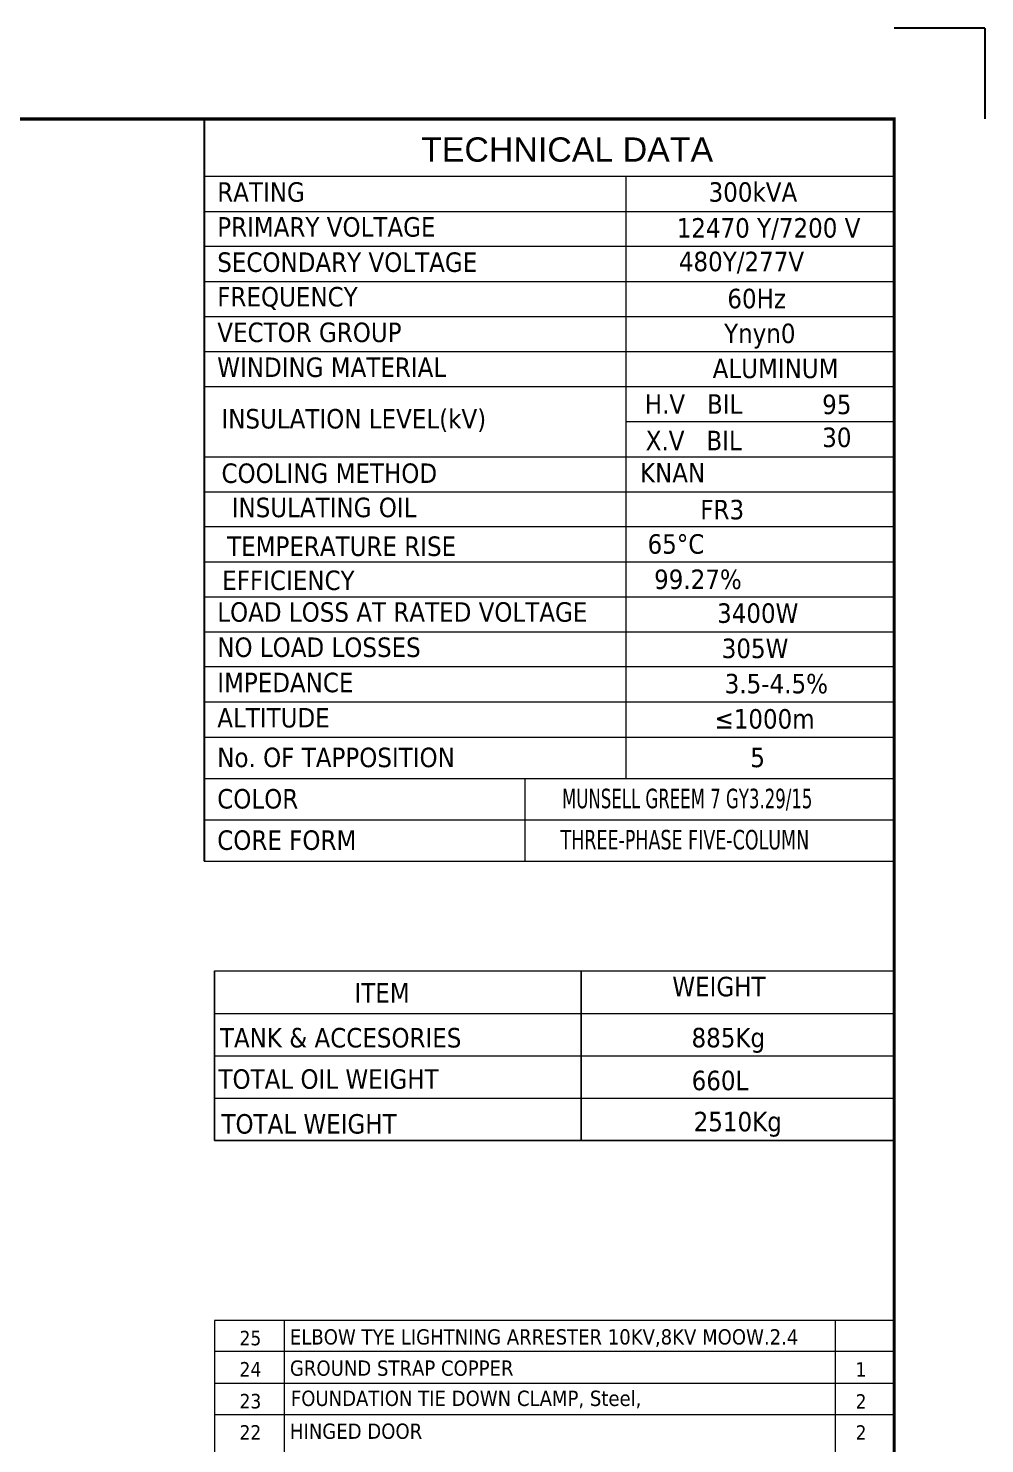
# Model space of a CAD drawing. Header units: millimetres. Extents: x 116956 to 138384, y -169944 to -162492.
# Drawn here: x 122832 to 124805, y -167313 to -164394 of the extents above; entities that cross this region are included whole.
import ezdxf
from ezdxf.enums import TextEntityAlignment as Align

# ---------------------------------------------------------------- set-up
doc = ezdxf.new("R2010")
doc.units = ezdxf.units.MM
doc.header["$LTSCALE"] = 13
for name, color, linetype in [('1', 4, 'Continuous'), ('2', 3, 'Continuous'), ('6文字层', 3, 'Continuous')]:
    doc.layers.add(name, color=color, linetype=linetype)
doc.layers.add('paper', color=254, linetype='Continuous', plot=False)
doc.layers.add('铁心', color=3, linetype='Continuous', lineweight=0)
doc.styles.add('PDF Arial', font='arial.ttf')
doc.styles.add('Tahoma$001', font='tahoma.ttf', dxfattribs={"height": 2.159784})
doc.styles.add('Tahoma_txtstyle_28.87_0_0', font='tahoma.ttf')

msp = doc.modelspace()

# ---------------------------------------------------------------- linework, layer by layer
at = {"layer": '1', "const_width": 6.541}
msp.add_lwpolyline([(117441.702, -169738.188), (124617.702, -169738.188), (124617.702, -164580.438), (117441.702, -164580.438), (117441.702, -169738.188)], dxfattribs=at)
at = {"layer": '2', "ltscale": 10}
msp.add_line((124617.702, -166337.605), (124617.702, -166687.553), dxfattribs=at)
at = {"layer": '6文字层'}
for points in [[(123194.786, -164580.438), (124617.702, -164580.438)], [(123194.786, -164580.438), (123194.786, -166111.226)], [(124617.702, -164580.438), (124617.702, -165423.286)]]:
    msp.add_lwpolyline(points, dxfattribs=at)
at = {"layer": 'paper'}
for q in [(124617.702, -164393.563), (124804.577, -164580.438)]:
    msp.add_line((124804.577, -164393.563), q, dxfattribs=at)
at = {"layer": '铁心'}
for p, q in [((123216.139, -166337.605), (123216.139, -166471.97)), ((123216.139, -166471.97), (123216.139, -166337.605)), ((123216.139, -166337.605), (124617.702, -166337.605)), ((123216.139, -166425.092), (124617.702, -166425.092)), ((123216.139, -166512.579), (124617.702, -166512.579)), ((123216.139, -166600.066), (124617.702, -166600.066)), ((123216.139, -166687.553), (124617.702, -166687.553))]:
    msp.add_line(p, q, dxfattribs=at)
at = {"layer": '铁心', "color": 3, "true_color": 0x00ff00}
for p, q in [((123972.253, -166337.605), (123972.253, -166471.97)), ((123972.253, -166471.97), (123972.253, -166337.605)), ((123216.139, -166595.999), (123216.139, -166471.97)), ((123216.139, -166471.97), (123216.139, -166595.999)), ((123972.253, -166595.999), (123972.253, -166471.97)), ((123972.253, -166471.97), (123972.253, -166595.999)), ((123216.139, -166687.553), (123216.139, -166595.999)), ((123216.139, -166595.999), (123216.139, -166687.553)), ((123972.253, -166687.553), (123972.253, -166595.999)), ((123972.253, -166595.999), (123972.253, -166687.553))]:
    msp.add_line(p, q, dxfattribs=at)
at = {"layer": '铁心'}
for points in [[(123194.786, -164698.396), (124617.702, -164698.396)], [(124064.23, -164698.396), (124064.23, -165940.635)], [(123194.786, -164771.09), (124617.702, -164771.09)], [(123194.786, -164843.099), (124617.702, -164843.099)], [(123194.786, -164915.794), (124617.702, -164915.794)], [(123194.786, -164987.803), (124617.702, -164987.803)], [(123194.786, -165059.812), (124617.702, -165059.812)], [(123194.786, -165132.507), (124617.702, -165132.507)], [(124064.23, -165204.516), (124617.702, -165204.516)], [(123194.786, -165277.211), (124617.702, -165277.211)], [(123194.786, -165349.22), (124617.702, -165349.22)], [(123194.786, -165421.229), (124617.702, -165421.229)], [(123194.786, -165493.924), (124617.702, -165493.924)], [(123194.786, -165565.933), (124617.702, -165565.933)], [(123194.786, -165637.942), (124617.702, -165637.942)], [(123194.786, -165709.951), (124617.702, -165709.951)], [(123194.786, -165709.951), (124617.702, -165709.951)], [(123194.786, -165782.645), (124617.702, -165782.645)], [(123194.786, -165855.34), (124617.702, -165855.34)], [(123194.786, -165855.34), (124617.702, -165855.34)], [(124617.702, -165855.34), (124617.702, -166111.226)], [(123194.786, -165940.635), (124617.702, -165940.635)], [(123855.992, -165940.635), (123855.992, -166111.226)], [(123194.786, -166025.931), (124617.702, -166025.931)], [(123194.786, -166025.931), (124617.701, -166025.931)], [(123194.786, -166111.226), (124617.702, -166111.226)], [(123194.786, -166111.226), (124617.701, -166111.226)], [(124617.702, -166687.553), (123216.139, -166687.553), (123216.139, -166687.553)], [(123216.139, -167058.219), (123216.139, -168803.813)], [(124617.702, -167058.219), (123216.139, -167058.219), (123216.139, -167058.219)], [(124617.702, -167058.219), (123216.139, -167058.219), (123216.139, -167058.219)], [(123359.624, -167058.219), (123359.624, -168739.419)], [(124495.86, -167058.219), (124495.86, -168739.419)], [(124617.702, -167122.613), (123216.139, -167122.613), (123216.139, -167122.613)], [(124617.702, -167188.343), (123216.139, -167188.343), (123216.139, -167188.343)], [(124617.702, -167188.343), (123216.139, -167188.343), (123216.139, -167188.343)], [(124617.702, -167188.343), (123216.139, -167188.343), (123216.139, -167188.343)], [(124617.702, -167252.738), (123216.139, -167252.738), (123216.139, -167252.738)]]:
    msp.add_lwpolyline(points, dxfattribs=at)

# ---------------------------------------------------------------- texts
for s, height, style, p in [('TECHNICAL DATA', 50.06987, 'PDF Arial', (123642.12, -164668.595)), ('RATING', 40.1901, 'Tahoma$001', (123221.7, -164751.202)), ('300kVA', 40.1901, 'Tahoma$001', (124235.1, -164751.202)), ('PRIMARY VOLTAGE', 40.19014, 'Tahoma$001', (123221.7, -164823.211)), ('12470 Y/7200 V', 40.19014, 'Tahoma$001', (124169.24, -164825.19)), ('SECONDARY VOLTAGE', 40.19014, 'Tahoma$001', (123221.7, -164895.906)), ('480Y/277V', 40.1901, 'Tahoma$001', (124173.735, -164894.476)), ('FREQUENCY', 40.1901, 'Tahoma$001', (123221.7, -164967.229)), ('60Hz', 40.1901, 'Tahoma$001', (124273.794, -164970.924)), ('VECTOR GROUP', 40.19014, 'Tahoma$001', (123221.7, -165040.61)), ('Ynyn0', 40.1901, 'Tahoma$001', (124267.045, -165042.731)), ('WINDING MATERIAL', 40.19014, 'Tahoma$001', (123221.7, -165112.619)), ('ALUMINUM', 40.1901, 'Tahoma$001', (124243.452, -165114.939)), ('95', 40.1901, 'Tahoma$001', (124469.357, -165189.27)), ('INSULATION LEVEL(kV)', 40.19014, 'Tahoma$001', (123230.34, -165218.865)), ('30', 40.1901, 'Tahoma$001', (124469.45, -165257.188)), ('COOLING METHOD', 40.19014, 'Tahoma$001', (123230.34, -165331.174)), ('KNAN', 40.1901, 'Tahoma$001', (124093.598, -165330.223)), ('EFFICIENCY', 40.1901, 'Tahoma$001', (123231.896, -165552.03)), ('99.27%%%', 40.1901, 'Tahoma$001', (124122.737, -165549.934)), ('LOAD LOSS AT RATED VOLTAGE', 40.19014, 'Tahoma$001', (123221.7, -165617.367)), ('3400W', 40.1901, 'Tahoma$001', (124252.616, -165619.688)), ('NO LOAD LOSSES', 40.19014, 'Tahoma$001', (123221.7, -165690.062)), ('305W', 40.1901, 'Tahoma$001', (124262.224, -165692.383)), ('IMPEDANCE', 40.1901, 'Tahoma$001', (123221.7, -165762.757)), ('3.5-4.5%%%', 40.1901, 'Tahoma$001', (124268.409, -165765.078)), ('ALTITUDE', 40.1901, 'Tahoma$001', (123221.7, -165835.452)), ('≤1000m', 40.1901, 'Tahoma$001', (124247.209, -165837.772)), ('No. OF TAPPOSITION', 40.19014, 'Tahoma$001', (123221.639, -165917.3)), ('5', 40.19, 'Tahoma$001', (124321.195, -165917.3)), ('COLOR', 40.1901, 'Tahoma$001', (123221.639, -166002.595)), ('ELBOW TYE LIGHTNING ARRESTER 10KV,8KV MOOW.2.4', 31.56081, 'Tahoma$001', (123371.488, -167108.035)), ('GROUND STRAP COPPER', 31.56081, 'Tahoma$001', (123371.488, -167172.43)), ('1', 29.834, 'Tahoma$001', (124538.285, -167174.316)), ('FOUNDATION TIE DOWN CLAMP, Steel, ', 31.5647, 'Tahoma$001', (123373.446, -167234.732)), ('2', 29.834, 'Tahoma$001', (124538.285, -167240.314)), ('HINGED DOOR', 31.56081, 'Tahoma$001', (123371.488, -167302.554)), ('2', 29.834, 'Tahoma$001', (124538.285, -167304.441))]:
    msp.add_text(s, height=height, dxfattribs=dict(at, style=style)).set_placement(p)
at = {"layer": '铁心', "style": 'Tahoma$001'}
for s, height, p in [('H.V   BIL', 40.1901, (124204.107, -165168.412)), ('X.V   BIL', 40.1901, (124204.422, -165243.707)), ('INSULATING OIL', 40.19014, (123442.034, -165381.703)), ('FR3', 40.1901, (124263.176, -165386.193)), ('TEMPERATURE RISE ', 40.19014, (123485.724, -165461.65))]:
    msp.add_text(s, height=height, dxfattribs=at).set_placement(p, align=Align.MIDDLE)
msp.add_text('65%%DC', height=40.1901, dxfattribs=at).set_placement((124109.239, -165456.962), align=Align.MIDDLE_LEFT)
at = {"layer": '铁心', "color": 3, "true_color": 0x00ff00, "style": 'Tahoma$001', "width": 0.72}
msp.add_text('MUNSELL GREEM 7 GY3.29/15', height=40.19014, dxfattribs=at).set_placement((123932.694, -166001.986))
at = {"layer": '铁心', "color": 3, "true_color": 0x00ff00}
for s, height, style, p in [('CORE FORM', 40.1901, 'Tahoma$001', (123221.639, -166087.89)), ('ITEM', 40.1901, 'Tahoma$001', (123504.674, -166402.787)), ('TANK & ACCESORIES', 40.19014, 'Tahoma$001', (123227.19, -166495.417)), ('885Kg', 40.1901, 'Tahoma$001', (124199.902, -166495.206)), ('TOTAL OIL WEIGHT', 40.19014, 'Tahoma$001', (123224.115, -166580.57)), ('660L', 40.1901, 'Tahoma$001', (124200.155, -166583.502)), ('TOTAL WEIGHT', 40.19014, 'Tahoma$001', (123230.266, -166673.027)), ('2510Kg', 40.1901, 'Tahoma$001', (124204.295, -166668.31)), ('25', 29.8816, 'Tahoma_txtstyle_28.87_0_0', (123267.575, -167109.63)), ('24', 29.8816, 'Tahoma_txtstyle_28.87_0_0', (123267.575, -167174.024)), ('23', 29.8816, 'Tahoma_txtstyle_28.87_0_0', (123267.575, -167239.754)), ('22', 29.8816, 'Tahoma_txtstyle_28.87_0_0', (123267.575, -167304.149))]:
    msp.add_text(s, height=height, dxfattribs=dict(at, style=style)).set_placement(p)
at = {"layer": '铁心', "style": 'Tahoma$001', "width": 0.76}
msp.add_text('THREE-PHASE FIVE-COLUMN', height=40.19014, dxfattribs=at).set_placement((123929.607, -166086.936))
at = {"layer": '铁心', "color": 3, "true_color": 0x00ff00, "insert": (124160.338, -166349.685), "char_height": 40.1901, "width": 467.33137, "attachment_point": 1, "style": 'Tahoma$001'}
msp.add_mtext('WEIGHT', dxfattribs=at)

doc.saveas('drawing.dxf')
